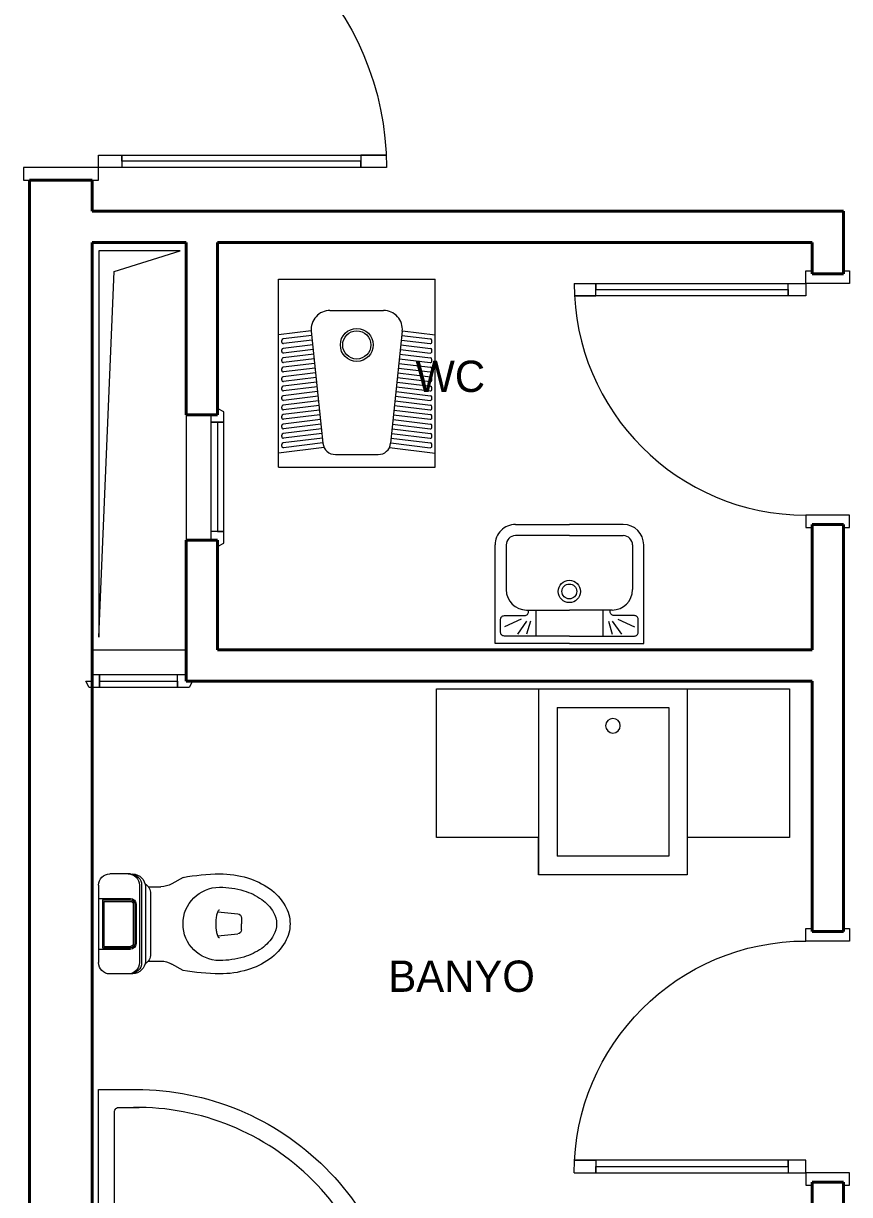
# Model space of a CAD drawing. Header units: millimetres. Extents: x 1393 to 3101, y -2944 to -480.
# Drawn here: x 2315.1 to 2579.1, y -1553.8 to -1179.8 of the extents above; entities that cross this region are included whole.
import ezdxf

# ---------------------------------------------------------------- set-up
doc = ezdxf.new("R2010")
doc.units = ezdxf.units.MM
for name, color, linetype, lineweight in [('DUVAR', 7, 'Continuous', 40), ('Kapı', 34, 'Continuous', 20), ('MIMARI', 50, 'Continuous', 20), ('Pencere-kapı', 142, 'Continuous', 20), ('PERDE_DUVAR', 244, 'Continuous', 15), ('TEFRİŞ_İÇ', 224, 'Continuous', 13), ('yazı', 253, 'Continuous', 20)]:
    doc.layers.add(name, color=color, linetype=linetype, lineweight=lineweight)
doc.styles.get("Standard").update_dxf_attribs({"font": 'EtrFont'})

# ---------------------------------------------------------------- blocks, each defined once
blk = doc.blocks.new('a340')
at = {"layer": 'Pencere-kapı', "linetype": 'Continuous', "flags": 128}
for points in [[(2367.053171, -1304.821931), (2367.053171, -1344.821931)], [(2377.053171, -1344.821931), (2375.053171, -1344.821931), (2375.053171, -1304.821931), (2377.053171, -1304.821931)], [(2377.053171, -1344.821931), (2377.053171, -1346.821931), (2379.053171, -1345.821931), (2379.053171, -1304.821931), (2379.053171, -1303.821931), (2377.053171, -1302.821931), (2377.053171, -1304.821931)], [(2377.053171, -1307.158569), (2379.053171, -1307.158569), (2375.053171, -1307.158569), (2377.053171, -1307.158569), (2377.053171, -1342.024349), (2379.053171, -1342.024349), (2375.053171, -1342.024348)], [(2377.053171, -1307.158569), (2377.053171, -1342.024349)]]:
    blk.add_lwpolyline(points, dxfattribs=at)
blk = doc.blocks.new('HELA')
for p, q in [((-0.25, 0.21), (0.25, 0.21)), ((-0.25, -0.39), (-0.25, 0.21)), ((0.25, -0.39), (0.25, 0.21)), ((-0.08564, 0.11), (0.08564, 0.11)), ((-0.14578, 0.045498), (-0.25, 0.032703)), ((-0.145321, 0.043815), (-0.108227, -0.314123)), ((0.145321, 0.043815), (0.108227, -0.314123)), ((0.14578, 0.045498), (0.25, 0.032703)), ((-0.24, 0.009357), (-0.24, 0.014394)), ((-0.143952, 0.03061), (-0.235609, 0.019357)), ((-0.140859, 0.000765), (-0.235609, -0.010868)), ((-0.142406, 0.015687), (-0.234391, 0.004394)), ((0.140859, 0.000765), (0.235609, -0.010868)), ((0.142406, 0.015687), (0.234391, 0.004394)), ((0.143952, 0.03061), (0.235609, 0.019357)), ((0.24, 0.009357), (0.24, 0.014394)), ((-0.24, -0.020868), (-0.24, -0.015831)), ((-0.137766, -0.029081), (-0.235609, -0.041093)), ((-0.139313, -0.014158), (-0.234391, -0.025831)), ((0.137766, -0.029081), (0.235609, -0.041093)), ((0.139313, -0.014158), (0.234391, -0.025831)), ((0.24, -0.020868), (0.24, -0.015831)), ((-0.24, -0.051094), (-0.24, -0.046056)), ((-0.134673, -0.058926), (-0.235609, -0.071319)), ((-0.13622, -0.044004), (-0.234391, -0.056056)), ((-0.133127, -0.073849), (-0.234391, -0.086282)), ((0.133127, -0.073849), (0.234391, -0.086282)), ((0.134673, -0.058926), (0.235609, -0.071319)), ((0.13622, -0.044004), (0.234391, -0.056056)), ((0.24, -0.051094), (0.24, -0.046056)), ((-0.24, -0.081319), (-0.24, -0.076281)), ((-0.24, -0.111544), (-0.24, -0.106507)), ((-0.13158, -0.088772), (-0.235609, -0.101544)), ((-0.130034, -0.103695), (-0.234391, -0.116507)), ((0.130034, -0.103695), (0.234391, -0.116507)), ((0.13158, -0.088772), (0.235609, -0.101544)), ((0.24, -0.081319), (0.24, -0.076281)), ((0.24, -0.111544), (0.24, -0.106507)), ((-0.24, -0.141769), (-0.24, -0.136732)), ((-0.128487, -0.118617), (-0.235609, -0.131769)), ((-0.125394, -0.148463), (-0.235609, -0.161994)), ((-0.126941, -0.13354), (-0.234391, -0.146732)), ((0.125394, -0.148463), (0.235609, -0.161994)), ((0.126941, -0.13354), (0.234391, -0.146732)), ((0.128487, -0.118617), (0.235609, -0.131769)), ((0.24, -0.141769), (0.24, -0.136732)), ((-0.24, -0.171995), (-0.24, -0.166957)), ((-0.122301, -0.178308), (-0.235609, -0.19222)), ((-0.123848, -0.163386), (-0.234391, -0.176957)), ((0.122301, -0.178308), (0.235609, -0.19222)), ((0.123848, -0.163386), (0.234391, -0.176957)), ((0.24, -0.171995), (0.24, -0.166957)), ((-0.24, -0.20222), (-0.24, -0.197182)), ((-0.119208, -0.208154), (-0.235609, -0.222445)), ((-0.120755, -0.193231), (-0.234391, -0.207183)), ((-0.117662, -0.223077), (-0.234391, -0.237408)), ((0.117662, -0.223077), (0.234391, -0.237408)), ((0.119208, -0.208154), (0.235609, -0.222445)), ((0.120755, -0.193231), (0.234391, -0.207183)), ((0.24, -0.20222), (0.24, -0.197182)), ((-0.24, -0.232445), (-0.24, -0.227408)), ((-0.24, -0.26267), (-0.24, -0.257633)), ((-0.116116, -0.237999), (-0.235609, -0.25267)), ((-0.114569, -0.252922), (-0.234391, -0.267633)), ((0.114569, -0.252922), (0.234391, -0.267633)), ((0.116116, -0.237999), (0.235609, -0.25267)), ((0.24, -0.232445), (0.24, -0.227408)), ((0.24, -0.26267), (0.24, -0.257633)), ((-0.24, -0.292896), (-0.24, -0.287858)), ((-0.113023, -0.267845), (-0.235609, -0.282895)), ((-0.10993, -0.29769), (-0.235609, -0.313121)), ((-0.111476, -0.282768), (-0.234391, -0.297858)), ((0.10993, -0.29769), (0.235609, -0.313121)), ((0.111476, -0.282768), (0.234391, -0.297858)), ((0.113023, -0.267845), (0.235609, -0.282895)), ((0.24, -0.292896), (0.24, -0.287858)), ((-0.104528, -0.327253), (-0.25, -0.345113)), ((-0.24, -0.323121), (-0.24, -0.318083)), ((-0.108383, -0.312613), (-0.234391, -0.328084)), ((0.104528, -0.327253), (0.25, -0.345113)), ((0.108383, -0.312613), (0.234391, -0.328084)), ((0.24, -0.323121), (0.24, -0.318083)), ((-0.06844, -0.35), (0.06844, -0.35)), ((-0.25, -0.39), (0.25, -0.39))]:
    blk.add_line(p, q)
for radius in [0.0525, 0.045]:
    blk.add_circle((0, 0), radius)
for centre, radius, start, end in [((-0.08564, 0.05), 0.06, 90, 185.916618), ((0.08564, 0.05), 0.06, 354.083382, 90), ((-0.235, 0.014394), 0.005, 96.999363, 180), ((-0.235, 0.009357), 0.005, 180, 276.999363), ((0.235, 0.009357), 0.005, 263.000637, 0), ((0.235, 0.014394), 0.005, 0, 83.000637), ((-0.235, -0.015831), 0.005, 96.999363, 180), ((-0.235, -0.020868), 0.005, 180, 276.999363), ((0.235, -0.020868), 0.005, 263.000637, 0), ((0.235, -0.015831), 0.005, 0, 83.000637), ((-0.235, -0.046056), 0.005, 96.999363, 180), ((-0.235, -0.051094), 0.005, 180, 276.999363), ((-0.235, -0.076281), 0.005, 96.999363, 180), ((0.235, -0.051094), 0.005, 263.000637, 0), ((0.235, -0.046056), 0.005, 0, 83.000637), ((0.235, -0.076281), 0.005, 0, 83.000637), ((-0.235, -0.081319), 0.005, 180, 276.999363), ((-0.235, -0.106507), 0.005, 96.999363, 180), ((-0.235, -0.111544), 0.005, 180, 276.999363), ((0.235, -0.081319), 0.005, 263.000637, 0), ((0.235, -0.111544), 0.005, 263.000637, 0), ((0.235, -0.106507), 0.005, 0, 83.000637), ((-0.235, -0.136732), 0.005, 96.999363, 180), ((-0.235, -0.141769), 0.005, 180, 276.999363), ((0.235, -0.141769), 0.005, 263.000637, 0), ((0.235, -0.136732), 0.005, 0, 83.000637), ((-0.235, -0.166957), 0.005, 96.999363, 180), ((-0.235, -0.171995), 0.005, 180, 276.999363), ((0.235, -0.171995), 0.005, 263.000637, 0), ((0.235, -0.166957), 0.005, 0, 83.000637), ((-0.235, -0.197182), 0.005, 96.999363, 180), ((-0.235, -0.20222), 0.005, 180, 276.999363), ((-0.235, -0.227408), 0.005, 96.999363, 180), ((0.235, -0.20222), 0.005, 263.000637, 0), ((0.235, -0.197182), 0.005, 0, 83.000637), ((0.235, -0.227408), 0.005, 0, 83.000637), ((-0.235, -0.232445), 0.005, 180, 276.999363), ((-0.235, -0.257633), 0.005, 96.999363, 180), ((0.235, -0.232445), 0.005, 263.000637, 0), ((0.235, -0.257633), 0.005, 0, 83.000637), ((-0.235, -0.26267), 0.005, 180, 276.999363), ((-0.235, -0.287858), 0.005, 96.999363, 180), ((-0.235, -0.292896), 0.005, 180, 276.999363), ((0.235, -0.26267), 0.005, 263.000637, 0), ((0.235, -0.292896), 0.005, 263.000637, 0), ((0.235, -0.287858), 0.005, 0, 83.000637), ((-0.235, -0.318083), 0.005, 96.999363, 180), ((-0.235, -0.323121), 0.005, 180, 276.999363), ((-0.06844, -0.31), 0.04, 185.916618, 270), ((0.06844, -0.31), 0.04, 270, 354.083382), ((0.235, -0.323121), 0.005, 263.000637, 0), ((0.235, -0.318083), 0.005, 0, 83.000637)]:
    blk.add_arc(centre, radius, start, end)
blk = doc.blocks.new('LAV1')
for p, q in [((-0.25, 0.175), (-0.25, -0.15625)), ((0, 0.175), (-0.25, 0.175)), ((0, 0.175), (0.25, 0.175)), ((0.25, 0.175), (0.25, -0.15625)), ((-0.14375, 0.0625), (0, 0.0625)), ((0.14375, 0.0625), (0, 0.0625)), ((-0.2125, -0.15625), (-0.2125, -0.00625)), ((0.2125, -0.15625), (0.2125, -0.00625)), ((0, -0.1875), (-0.18125, -0.1875)), ((0, -0.1875), (0.18125, -0.1875)), ((-0.18125, -0.225), (0, -0.225)), ((0.18125, -0.225), (0, -0.225))]:
    blk.add_line(p, q)
at = {"flags": 128}
for points in [[(0, 0.15), (-0.21875, 0.15, 0.414214), (-0.23125, 0.1375), (-0.23125, 0.09375, 0.414214), (-0.21875, 0.08125), (-0.15, 0.08125, -0.414214), (-0.1375, 0.06875), (-0.1375, 0.0625)], [(0, 0.15), (0.21875, 0.15, -0.414214), (0.23125, 0.1375), (0.23125, 0.09375, -0.414214), (0.21875, 0.08125), (0.15, 0.08125, 0.414214), (0.1375, 0.06875), (0.1375, 0.0625)]]:
    blk.add_lwpolyline(points, format="xyb", dxfattribs=at)
for points in [[(-0.1625, 0.09375), (-0.21875, 0.11875)], [(-0.14375, 0.1), (-0.175, 0.14375)], [(-0.13125, 0.1), (-0.14375, 0.14375)], [(-0.1125, 0.0625), (-0.1125, 0.15)], [(0.1125, 0.0625), (0.1125, 0.15)], [(0.13125, 0.1), (0.14375, 0.14375)], [(0.14375, 0.1), (0.175, 0.14375)], [(0.1625, 0.09375), (0.21875, 0.11875)]]:
    blk.add_lwpolyline(points, dxfattribs=at)
for radius in [0.0375, 0.025]:
    blk.add_circle((0, 0), radius)
for centre, radius, start, end in [((-0.14375, -0.00625), 0.06875, 90, 180), ((0.14375, -0.00625), 0.06875, 0, 90), ((-0.18125, -0.15625), 0.06875, 180, 270), ((-0.18125, -0.15625), 0.03125, 180, 270), ((0.18125, -0.15625), 0.06875, 270, 0), ((0.18125, -0.15625), 0.03125, 270, 0)]:
    blk.add_arc(centre, radius, start, end)
blk = doc.blocks.new('KOSEDUS')
at = {"flags": 128}
blk.add_lwpolyline([(-85.606602, -10.606602), (-85.606602, 0), (0, 0), (0, -85.606602), (-10.606602, -85.606602, -0.414214)], format="xyb", close=True, dxfattribs=at)
blk.add_lwpolyline([(-80.60252, -11.362495), (-80.60252, -5.770673, -0.420443), (-79.358529, -4.5), (-8.5, -4.5, -0.414214), (-4.5, -8.5), (-4.5, -79.358529, -0.420443), (-5.770673, -80.60252), (-11.362495, -80.60252)], format="xyb", dxfattribs=at)
blk.add_circle((-16, -16), 2.5)
blk.add_arc((-10.606602, -10.606602), 70, 179.381281, 270.618719)
blk = doc.blocks.new('zczxcxcx')
at = {"layer": 'TEFRİŞ_İÇ', "flags": 128}
for points in [[(-0.625, 0.5), (-0.625, 0.1), (-0.35, 0.1)], [(0.05, 0.1), (0.325, 0.1), (0.325, 0.5), (-0.625, 0.5)], [(-0.35, 0.5), (-0.35, 0)], [(0.05, 0.5), (0.05, 0)], [(0, 0.45), (-0.3, 0.45)], [(-0.3, 0.45), (-0.3, 0.05)], [(0, 0.45), (0, 0.05)], [(-0.35, 0.1), (-0.35, 0), (0.05, 0), (0.05, 0.1)], [(-0.3, 0.05), (0, 0.05)]]:
    blk.add_lwpolyline(points, dxfattribs=at)
at = {"layer": 'TEFRİŞ_İÇ'}
blk.add_circle((-0.15, 0.400648), 0.019706, dxfattribs=at)
blk = doc.blocks.new('BERKLO1')
for p, q in [((-13.75, 0), (13.75, 0)), ((-9, 0), (-9, -11.344955)), ((9, 0), (9, -11.344955)), ((-17.75, -11.3), (-17.75, -4)), ((-8.5, -1.4109), (-8.5, -11.344955)), ((-8.5, -1.4109), (8.5, -1.4109)), ((-8, -1.9109), (-8, -11.344955)), ((-8, -1.9109), (8, -1.9109)), ((8, -1.9109), (8, -11.344955)), ((8.5, -1.4109), (8.5, -11.344955)), ((17.75, -11.3), (17.75, -4)), ((-7, -12.344955), (7, -12.344955)), ((-13.75, -14.5), (13.75, -14.5)), ((-13.75, -15.3), (13.75, -15.3)), ((-7, -12.844955), (7, -12.844955)), ((-7, -13.344955), (7, -13.344955)), ((-13.25, -16.7), (13.25, -16.7)), ((-13.185101, -17.673371), (-13.185101, -22.100331)), ((-10.75, -18.5), (10.75, -18.5)), ((13.185101, -17.673371), (13.185101, -22.100331)), ((-16.491451, -30), (-14.24393, -26.077785)), ((16.491451, -30), (14.24393, -26.077785)), ((-4.284202, -42.369924), (-3.557548, -49.461477)), ((4.284202, -42.369924), (3.557548, -49.461477)), ((-2.065361, -50.808576), (0, -50.808576)), ((2.065361, -50.808576), (0, -50.808576))]:
    blk.add_line(p, q)
at = {"flags": 128}
for points in [[(-13, -43, 0.071629), (-11.767313, -51.560515, 0.083035), (-8.678076, -57.92779, 0.106719), (-4.057901, -62.152843, 0.132804), (0, -63.25, 0.132804)], [(5.001641, -43, 0.262239), (4.798089, -42.638585, 0.074875), (3.536694, -42.112002, 0.035607), (2.05855, -41.85094, 0.025913), (0, -41.744182, 0.025913), (-2.05855, -41.85094, 0.035607), (-3.536694, -42.112002, 0.074875), (-4.798089, -42.638585, 0.262239), (-5.001641, -43, 0.262239)], [(0, -68, 0.132804), (6.45149, -66.255675, 0.106719), (12.551145, -60.67767, 0.083035), (16.324331, -52.900696, 0.071629), (17.75, -43, 0.071629)]]:
    blk.add_lwpolyline(points, format="xyb", dxfattribs=at)
for centre, radius, start, end in [((-13.75, -4), 4, 90, 180), ((13.75, -4), 4, 0, 90), ((-13.75, -10.5), 4, 180, 270), ((-13.75, -11.3), 4, 180, 270), ((-12.91392, -11.865985), 4.845683, 183.607871, 266.022971), ((-7, -11.344955), 2, 180, 270), ((-7, -11.344955), 1.5, 180, 270), ((-7, -11.344955), 1, 180, 270), ((7, -11.344955), 1, 270, 0), ((7, -11.344955), 1.5, 270, 0), ((7, -11.344955), 2, 270, 0), ((12.901478, -11.853623), 4.858893, 274.113285, 356.255874), ((13.75, -10.5), 4, 270, 0), ((13.75, -11.3), 4, 270, 0), ((-10.75, -14.5), 4, 211.597838, 270), ((10.75, -14.5), 4, 270, 328.402162), ((-21.185101, -22.100331), 8, 330.186282, 0), ((21.185101, -22.100331), 8, 180, 209.813718), ((61.064768, -44.069252), 78.822021, 169.717953, 179.222736), ((0, -43), 13, 0, 180), ((-61.06477, -44.069252), 78.822021, 0.777264, 10.282047), ((17.341014, -43), 35.091014, 180, 196.388168), ((-17.341014, -43), 30.341014, 343.611832, 0), ((-2.065361, -49.308576), 1.5, 185.850537, 270), ((2.065361, -49.308576), 1.5, 270, 354.149463), ((8.815666, -45.507233), 26.204632, 196.388168, 215.374752), ((-8.815666, -45.507233), 21.454632, 324.625248, 343.611832), ((-3.416892, -49.340363), 14.833481, 300.259261, 324.625248), ((3.416892, -49.340363), 19.583481, 215.374752, 239.740739), ((0, -55.197229), 8.052771, 270, 300.259261), ((0, -55.197229), 12.802771, 239.740739, 270)]:
    blk.add_arc(centre, radius, start, end)
blk = doc.blocks.new('MÇ_')
at = {"layer": 'Kapı', "flags": 128}
for points in [[(0.363762, 0.05), (0.363762, 0.06), (0.383762, 0.06), (0.383762, 0.05), (0.483762, 0.05), (0.483762, 0.06), (0.503762, 0.06), (0.503762, 0.05), (0.503762, 0.02), (0.483762, 0.02), (0.383762, 0.02), (0.363762, 0.02)], [(0.363762, -0.75), (0.363762, -0.76), (0.383762, -0.76), (0.383762, -0.75), (0.483762, -0.75), (0.483762, -0.76), (0.503762, -0.76), (0.503762, -0.75), (0.503762, -0.72), (0.483762, -0.72), (0.383762, -0.72), (0.363762, -0.72)]]:
    blk.add_lwpolyline(points, close=True, dxfattribs=at)
blk.add_lwpolyline([(-0.376238, 0.02), (0.363762, 0.02), (0.363762, -0.02), (-0.375262, -0.02), (-0.30704, -0.02), (-0.30704, 0.02), (-0.30704, 0), (0.30704, 0), (0.30704, -0.02), (0.30704, 0.02)], dxfattribs=at)
at = {"layer": 'Kapı'}
blk.add_arc((0.363762, 0.02), 0.74, 180, 270, dxfattribs=at)
blk = doc.blocks.new('BBBBBBBBBBBB')
at = {"layer": 'Kapı', "linetype": 'Continuous', "flags": 128}
for points in [[(0.211665, 0.525187), (0.411665, 0.525187), (0.431665, 0.525187), (0.431665, 0.485187), (0.211665, 0.485187), (0.191665, 0.485187), (0.191665, 0.525187), (0.211665, 0.525187)], [(-0.728335, -0.435013), (0.191665, -0.435013), (0.191665, -0.395013), (-0.727465, -0.395013), (-0.646086, -0.395013), (-0.646086, -0.435013), (-0.646086, -0.415013), (0.117393, -0.415013), (0.117393, -0.395013), (0.117393, -0.435013)], [(0.211665, -0.434813), (0.411665, -0.434813), (0.431665, -0.434813), (0.431665, -0.474813), (0.211665, -0.474813), (0.191665, -0.474813), (0.191665, -0.434813), (0.211665, -0.434813)]]:
    blk.add_lwpolyline(points, dxfattribs=at)
at = {"layer": 'Kapı', "linetype": 'Continuous'}
blk.add_arc((0.191836, -0.434983), 0.920171, 90.010631, 180.001824, dxfattribs=at)

msp = doc.modelspace()

# ---------------------------------------------------------------- linework, layer by layer
at = {"layer": 'DUVAR', "color": 5}
for p, q in [((2317.053171, -1619.821932), (2317.053171, -1229.821931)), ((2317.053171, -1639.821931), (2317.053171, -1229.821931)), ((2317.053171, -1229.821931), (2337.053171, -1229.821931)), ((2337.05317, -1239.821931), (2337.053171, -1229.821931)), ((2337.053171, -1239.821931), (2577.053171, -1239.821931)), ((2577.053171, -1259.821931), (2577.053171, -1239.821931)), ((2337.053171, -1619.821931), (2337.053171, -1249.821931)), ((2337.053171, -1249.821931), (2367.053171, -1249.821931)), ((2367.053171, -1304.821931), (2367.053171, -1249.821931)), ((2377.053171, -1249.821931), (2567.053171, -1249.821931)), ((2377.053171, -1304.821931), (2377.053171, -1249.821931)), ((2567.053171, -1259.821931), (2567.053171, -1249.821931)), ((2567.053171, -1259.821931), (2577.053171, -1259.821931)), ((2377.053171, -1304.821931), (2367.053171, -1304.821931)), ((2567.053171, -1379.821931), (2567.053171, -1339.821931)), ((2567.053171, -1339.821931), (2577.053171, -1339.821931)), ((2577.053171, -1469.821931), (2577.053171, -1339.821931)), ((2367.053171, -1389.821931), (2367.053171, -1344.821931)), ((2377.053171, -1344.821931), (2367.053171, -1344.821931)), ((2377.053171, -1379.821931), (2377.053171, -1344.821931)), ((2377.053171, -1379.821931), (2567.053171, -1379.821931)), ((2367.053171, -1389.821931), (2567.053171, -1389.821931)), ((2567.053171, -1469.821931), (2567.053171, -1389.821931)), ((2337.053171, -1619.821932), (2337.053171, -1459.821931)), ((2567.053171, -1469.821931), (2577.053171, -1469.821931)), ((2567.053171, -1619.821931), (2567.053171, -1549.821931)), ((2567.053171, -1549.821931), (2577.053171, -1549.821931)), ((2577.053171, -1619.821931), (2577.053171, -1549.821931))]:
    msp.add_line(p, q, dxfattribs=at)
at = {"layer": 'MIMARI', "flags": 128}
msp.add_lwpolyline([(2365.19089, -1252.420516), (2339.114046, -1252.420516), (2339.114046, -1375.803894), (2344.028774, -1259.075011), (2365.19089, -1252.420516)], dxfattribs=at)
at = {"layer": 'Pencere-kapı', "linetype": 'Continuous', "flags": 128}
for points in [[(2337.053171, -1379.821931), (2367.053171, -1379.821931)], [(2367.053171, -1389.821931), (2369.053171, -1389.821931), (2368.053171, -1391.821931), (2337.053171, -1391.821931), (2336.053171, -1391.821931), (2335.053171, -1389.821931), (2337.053171, -1389.821931)], [(2367.053171, -1389.821931), (2367.053171, -1387.821931), (2337.053171, -1387.821931), (2337.053171, -1389.821931)], [(2339.389809, -1389.821931), (2339.389809, -1391.821931), (2339.389809, -1387.821931), (2339.389809, -1389.821931), (2364.255588, -1389.821931), (2364.255588, -1391.821931), (2364.255588, -1387.821931)], [(2339.389809, -1389.821931), (2364.255588, -1389.821931)]]:
    msp.add_lwpolyline(points, dxfattribs=at)

# ---------------------------------------------------------------- block references
msp.add_blockref('a340', (0, 0))
at = {"layer": 'Kapı', "color": 3, "linetype": 'Continuous', "xscale": 100, "yscale": 100, "zscale": 100}
msp.add_blockref('MÇ_', (2528.677015, -1264.821931), dxfattribs=at)
at = {"layer": 'Kapı', "color": 3, "linetype": 'Continuous', "xscale": -100, "yscale": 100, "zscale": 100, "rotation": 180}
msp.add_blockref('MÇ_', (2528.677015, -1544.821931), dxfattribs=at)
at = {"layer": 'PERDE_DUVAR', "xscale": -100, "yscale": 100, "zscale": 100}
msp.add_blockref('BBBBBBBBBBBB', (2358.21966, -1182.340664), dxfattribs=at)
at = {"layer": 'TEFRİŞ_İÇ', "linetype": 'Continuous', "lineweight": 15, "xscale": 100, "yscale": 100, "zscale": 100}
msp.add_blockref('HELA', (2421.582948, -1282.485472), dxfattribs=at)
at = {"layer": 'TEFRİŞ_İÇ', "linetype": 'Continuous'}
for name, p, xscale, yscale, zscale, rotation in [('LAV1', (2489.51076, -1361.196931), 95, 95, 95, 180), ('zczxcxcx', (2485.62371, -1451.695687, -0.135451), 118.8, -118.8, 118.8, 179.999967), ('BERKLO1', (2339.053171, -1467.35174), -0.9, 0.9, 0.9, 90), ('KOSEDUS', (2339.053171, -1617.821931), 1.14, 1.14, 1.14, 180)]:
    msp.add_blockref(name, p, dxfattribs=dict(at, xscale=xscale, yscale=yscale, zscale=zscale, rotation=rotation))

# ---------------------------------------------------------------- texts
at = {"layer": 'yazı', "color": 1}
for s, p in [('WC', (2440.299599, -1297.501016)), ('BANYO', (2431.671287, -1489.057682))]:
    msp.add_text(s, height=10, rotation=360, dxfattribs=at).set_placement(p)

doc.saveas('drawing.dxf')
